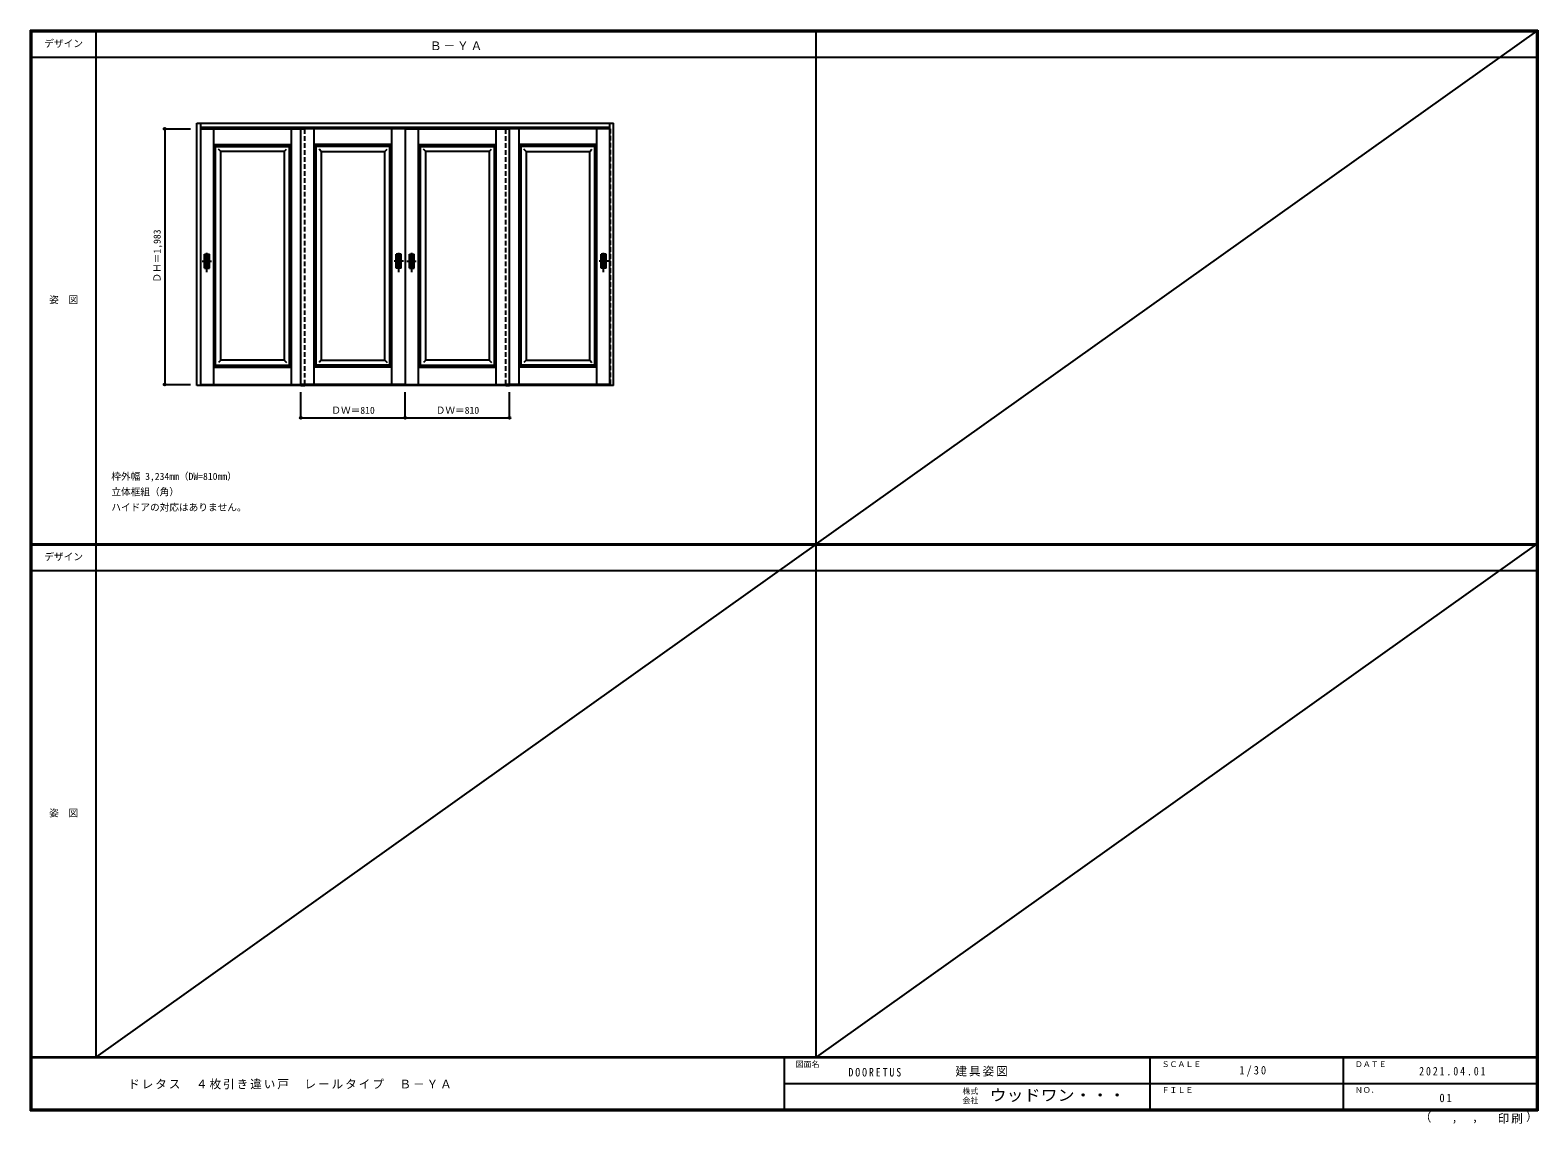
# Model space of a CAD drawing. Units: millimetres, scale not verified. Extents: x -6000 to 5700, y -4307 to 4175.
import ezdxf
from ezdxf.enums import TextEntityAlignment as Align

# ---------------------------------------------------------------- set-up
doc = ezdxf.new("R2010")
doc.units = ezdxf.units.MM
doc.header["$LTSCALE"] = 30
doc.header["$PDMODE"] = 32
doc.header["$PDSIZE"] = 15
doc.linetypes.add('CHAIN1', pattern=[8, 5, -1, 1, -1])
doc.linetypes.add('DASHED1', pattern=[1.8, 1.2, -0.6])
for name, color, linetype in [('0-2_扉', 7, 'Continuous'), ('0-4_枠', 3, 'Continuous'), ('0-6_引手', 7, 'Continuous'), ('0-A_文字', 7, 'Continuous'), ('0-B_寸法', 7, 'Continuous'), ('F-1_枠', 6, 'Continuous'), ('F-A_文字', 7, 'Continuous')]:
    doc.layers.add(name, color=color, linetype=linetype)
doc.styles.add('ＭＳ ゴシック', font='')
doc.styles.get('ＭＳ ゴシック').set_extended_font_data('MS Gothic')

msp = doc.modelspace()

# ---------------------------------------------------------------- linework, layer by layer
at = {"layer": '0-2_扉'}
for p, q in [((-4676.15, 3409), (-3869.15, 3409)), ((-4575.65, 1426), (-4575.65, 3409)), ((-3972.65, 1426), (-3972.65, 3409)), ((-3089.15, 3409), (-3899.15, 3409)), ((-3795.65, 1426), (-3795.65, 3409)), ((-3192.65, 1426), (-3192.65, 3409)), ((-3089.15, 3409), (-3089.15, 1426)), ((-3089.15, 3409), (-2279.15, 3409)), ((-3089.15, 3409), (-3089.15, 1426)), ((-2985.65, 1426), (-2985.65, 3409)), ((-2382.65, 1426), (-2382.65, 3409)), ((-1502.15, 3409), (-2309.15, 3409)), ((-2205.65, 1426), (-2205.65, 3409)), ((-1602.65, 1426), (-1602.65, 3409)), ((-4575.65, 3289), (-4560.65, 3274)), ((-3192.65, 3289), (-3207.65, 3274)), ((-2985.65, 3289), (-2970.65, 3274)), ((-1602.65, 3289), (-1617.65, 3274)), ((-4560.65, 2360.24), (-4560.65, 3274)), ((-4560.65, 3274), (-3987.65, 3274)), ((-4520.61, 3234), (-4538.29, 3251.68)), ((-4027.65, 3234), (-4520.65, 3234)), ((-4520.65, 1616), (-4520.65, 3234)), ((-4027.65, 3234), (-4009.97, 3251.68)), ((-4027.65, 3234), (-4027.65, 1616)), ((-3987.65, 1576), (-3987.65, 3274)), ((-3207.65, 3274), (-3780.65, 3274)), ((-3780.65, 1576), (-3780.65, 3274)), ((-3740.65, 3234), (-3758.33, 3251.68)), ((-3740.65, 3234), (-3247.65, 3234)), ((-3740.65, 3234), (-3740.65, 1616)), ((-3247.69, 3234), (-3230.01, 3251.68)), ((-3247.65, 1616), (-3247.65, 3234)), ((-3207.65, 2360.24), (-3207.65, 3274)), ((-2970.65, 2360.24), (-2970.65, 3274)), ((-2970.65, 3274), (-2397.65, 3274)), ((-2930.61, 3234), (-2948.29, 3251.68)), ((-2437.65, 3234), (-2930.65, 3234)), ((-2930.65, 1616), (-2930.65, 3234)), ((-2437.65, 3234), (-2419.97, 3251.68)), ((-2437.65, 3234), (-2437.65, 1616)), ((-2397.65, 1576), (-2397.65, 3274)), ((-1617.65, 3274), (-2190.65, 3274)), ((-2190.65, 1576), (-2190.65, 3274)), ((-2150.65, 3234), (-2168.33, 3251.68)), ((-2150.65, 3234), (-1657.65, 3234)), ((-2150.65, 3234), (-2150.65, 1616)), ((-1657.69, 3234), (-1640.01, 3251.68)), ((-1657.65, 1616), (-1657.65, 3234)), ((-1617.65, 2360.24), (-1617.65, 3274)), ((-4560.46, 3091), (-4560.65, 3091)), ((-3207.84, 3091), (-3207.65, 3091)), ((-2970.46, 3091), (-2970.65, 3091)), ((-1617.84, 3091), (-1617.65, 3091)), ((-4560.65, 1576), (-4560.65, 2371.05)), ((-3207.65, 1576), (-3207.65, 2371.05)), ((-2970.65, 1576), (-2970.65, 2371.05)), ((-1617.65, 1576), (-1617.65, 2371.05)), ((-4560.65, 1576), (-4575.65, 1561)), ((-4575.65, 1561), (-3972.65, 1561)), ((-4520.65, 1616), (-4538.33, 1598.32)), ((-4520.65, 1616), (-4520.65, 1617.43)), ((-4027.65, 1616), (-4520.65, 1616)), ((-4027.65, 1616), (-4009.97, 1598.32)), ((-3192.65, 1561), (-3795.65, 1561)), ((-3740.65, 1616), (-3758.33, 1598.32)), ((-3740.65, 1616), (-3247.65, 1616)), ((-3247.65, 1616), (-3247.65, 1617.43)), ((-3247.65, 1616), (-3229.97, 1598.32)), ((-3207.65, 1576), (-3192.65, 1561)), ((-2970.65, 1576), (-2985.65, 1561)), ((-2985.65, 1561), (-2382.65, 1561)), ((-2930.65, 1616), (-2948.33, 1598.32)), ((-2930.65, 1616), (-2930.65, 1617.43)), ((-2437.65, 1616), (-2930.65, 1616)), ((-2437.65, 1616), (-2419.97, 1598.32)), ((-1602.65, 1561), (-2205.65, 1561)), ((-2150.65, 1616), (-2168.33, 1598.32)), ((-2150.65, 1616), (-1657.65, 1616)), ((-1657.65, 1616), (-1657.65, 1617.43)), ((-1657.65, 1616), (-1639.97, 1598.32)), ((-1617.65, 1576), (-1602.65, 1561)), ((-4676.15, 1426), (-3869.15, 1426)), ((-1502.15, 1426), (-2309.15, 1426))]:
    msp.add_line(p, q, dxfattribs=at)
at = {"layer": '0-2_扉', "color": 4, "linetype": 'DASHED1'}
msp.add_line((-3089.15, 3409), (-3089.15, 3405), dxfattribs=at)
msp.add_line((-3089.15, 3409), (-3089.15, 3405), dxfattribs=at)
at = {"layer": '0-2_扉'}
for points in [[(-3089.15, 1426), (-3899.15, 1426), (-3899.15, 3409)], [(-3089.15, 1426), (-2279.15, 1426), (-2279.15, 3409)], [(-4575.65, 3289), (-3972.65, 3289), (-3987.65, 3274)], [(-3192.65, 3289), (-3795.65, 3289), (-3780.65, 3274)], [(-2985.65, 3289), (-2382.65, 3289), (-2397.65, 3274)], [(-1602.65, 3289), (-2205.65, 3289), (-2190.65, 3274)], [(-4560.65, 1576), (-3987.65, 1576), (-3972.65, 1561)], [(-3207.65, 1576), (-3780.65, 1576), (-3795.65, 1561)], [(-2970.65, 1576), (-2397.65, 1576), (-2382.65, 1561)], [(-1617.65, 1576), (-2190.65, 1576), (-2205.65, 1561)]]:
    msp.add_lwpolyline(points, dxfattribs=at)
at = {"layer": '0-4_枠'}
for p, q in [((-4706.15, 1418), (-4706.15, 3453)), ((-4706.15, 3453), (-1472.15, 3453)), ((-4676.15, 1418), (-4676.15, 3453)), ((-4676.15, 3423), (-1502.15, 3423)), ((-1502.15, 1418), (-1502.15, 3453)), ((-1472.15, 1418), (-1472.15, 3453)), ((-4676.15, 1418), (-4706.15, 1418)), ((-1502.15, 1421), (-4676.15, 1421)), ((-1502.15, 1418), (-4676.15, 1418)), ((-3899.15, 1418), (-3869.15, 1418)), ((-2309.15, 1418), (-2279.15, 1418)), ((-1472.15, 1418), (-1502.15, 1418))]:
    msp.add_line(p, q, dxfattribs=at)
at = {"layer": '0-4_枠', "color": 4, "linetype": 'DASHED1'}
for p, q in [((-4679.15, 3409), (-4679.15, 1426)), ((-4676.15, 3409), (-4679.15, 3409)), ((-3869.15, 1426), (-3869.15, 3409)), ((-2309.15, 1426), (-2309.15, 3409)), ((-1502.15, 3409), (-1499.15, 3409)), ((-1499.15, 3409), (-1499.15, 1426)), ((-4676.15, 1426), (-4679.15, 1426)), ((-1502.15, 1426), (-1499.15, 1426))]:
    msp.add_line(p, q, dxfattribs=at)
at = {"layer": '0-6_引手', "linetype": 'CHAIN1'}
for p, q in [((-4628.15, 2298.27), (-4628.15, 2469.12)), ((-3140.15, 2298.27), (-3140.15, 2469.12)), ((-3038.15, 2298.27), (-3038.15, 2469.12)), ((-1550.15, 2298.27), (-1550.15, 2469.12)), ((-4666.22, 2383.5), (-4593.71, 2383.5)), ((-3102.08, 2383.5), (-3174.59, 2383.5)), ((-3076.22, 2383.5), (-3003.71, 2383.5)), ((-1512.08, 2383.5), (-1584.59, 2383.5))]:
    msp.add_line(p, q, dxfattribs=at)
at = {"layer": '0-6_引手'}
for p, q in [((-4647.15, 2438.5), (-4609.15, 2438.5)), ((-4647.15, 2328.5), (-4647.15, 2438.5)), ((-4640.65, 2422.5), (-4615.65, 2422.5)), ((-4640.65, 2344.5), (-4640.65, 2422.5)), ((-4640.65, 2344.5), (-4615.65, 2344.5)), ((-4615.65, 2344.5), (-4615.65, 2422.5)), ((-4609.15, 2328.5), (-4609.15, 2438.5)), ((-3121.15, 2438.5), (-3159.15, 2438.5)), ((-3159.15, 2328.5), (-3159.15, 2438.5)), ((-3127.65, 2422.5), (-3152.65, 2422.5)), ((-3152.65, 2344.5), (-3152.65, 2422.5)), ((-3127.65, 2344.5), (-3152.65, 2344.5)), ((-3127.65, 2344.5), (-3127.65, 2422.5)), ((-3121.15, 2328.5), (-3121.15, 2438.5)), ((-3057.15, 2438.5), (-3019.15, 2438.5)), ((-3057.15, 2328.5), (-3057.15, 2438.5)), ((-3050.65, 2422.5), (-3025.65, 2422.5)), ((-3050.65, 2344.5), (-3050.65, 2422.5)), ((-3050.65, 2344.5), (-3025.65, 2344.5)), ((-3025.65, 2344.5), (-3025.65, 2422.5)), ((-3019.15, 2328.5), (-3019.15, 2438.5)), ((-1531.15, 2438.5), (-1569.15, 2438.5)), ((-1569.15, 2328.5), (-1569.15, 2438.5)), ((-1537.65, 2422.5), (-1562.65, 2422.5)), ((-1562.65, 2344.5), (-1562.65, 2422.5)), ((-1537.65, 2344.5), (-1562.65, 2344.5)), ((-1537.65, 2344.5), (-1537.65, 2422.5)), ((-1531.15, 2328.5), (-1531.15, 2438.5)), ((-4647.15, 2328.5), (-4609.15, 2328.5)), ((-3121.15, 2328.5), (-3159.15, 2328.5)), ((-3057.15, 2328.5), (-3019.15, 2328.5)), ((-1531.15, 2328.5), (-1569.15, 2328.5))]:
    msp.add_line(p, q, dxfattribs=at)
at = {"layer": '0-6_引手', "linetype": 'DASHED1'}
for p, q in [((-4612.15, 2332.5), (-4612.15, 2434.5)), ((-3156.15, 2332.5), (-3156.15, 2434.5)), ((-3022.15, 2332.5), (-3022.15, 2434.5)), ((-1566.15, 2332.5), (-1566.15, 2434.5)), ((-4644.15, 2332.5), (-4612.15, 2332.5)), ((-3124.15, 2332.5), (-3156.15, 2332.5)), ((-3054.15, 2332.5), (-3022.15, 2332.5)), ((-1534.15, 2332.5), (-1566.15, 2332.5))]:
    msp.add_line(p, q, dxfattribs=at)
for points in [[(-4644.15, 2332.5), (-4644.15, 2434.5), (-4612.15, 2434.5)], [(-3124.15, 2332.5), (-3124.15, 2434.5), (-3156.15, 2434.5)], [(-3054.15, 2332.5), (-3054.15, 2434.5), (-3022.15, 2434.5)], [(-1534.15, 2332.5), (-1534.15, 2434.5), (-1566.15, 2434.5)]]:
    msp.add_lwpolyline(points, dxfattribs=at)
at = {"layer": '0-B_寸法', "color": 4}
for p, q in [((-4956.15, 3409), (-4756.15, 3409)), ((-4956.15, 3409), (-4956.15, 1426)), ((-4956.15, 1426), (-4756.15, 1426)), ((-3899.15, 1168), (-3899.15, 1368)), ((-3089.15, 1168), (-3089.15, 1368)), ((-2279.15, 1168), (-2279.15, 1368)), ((-3899.15, 1168), (-2279.15, 1168))]:
    msp.add_line(p, q, dxfattribs=at)
at = {"layer": '0-B_寸法'}
for p in [(-4956.15, 3409), (-4956.15, 1426), (-3899.15, 1168), (-3089.15, 1168), (-2279.15, 1168)]:
    msp.add_point(p, dxfattribs=at)
at = {"layer": 'F-1_枠'}
for p, q in [((-6000, 4175), (5700, 4175)), ((-6000, 4175), (-6000, -4205)), ((-6000, 4170), (5700, 4170)), ((-6000, 4165), (5700, 4165)), ((-5995, 4175), (-5995, -4205)), ((-5990, 4175), (-5990, -4205)), ((-5490, 4175), (-5490, -3790)), ((100, -3790), (100, 4175)), ((5690, 4175), (5690, -4205)), ((5695, 4175), (5695, -4205)), ((5700, 4175), (5700, -4205)), ((-6000, 3965), (5700, 3965)), ((-6000, 190.5), (5700, 190.5)), ((-6000, 187.5), (5700, 187.5)), ((-6000, 184.5), (5700, 184.5)), ((-6000, -15.5), (5700, -15.5)), ((5700, -3790), (-6000, -3790)), ((5700, -3795), (-6000, -3795)), ((-150, -3795), (-150, -4195)), ((2690, -3795), (2690, -4195)), ((4190, -3795), (4190, -4195)), ((-150, -3995), (5690, -3995.01)), ((5700, -4195), (-6000, -4195)), ((5700, -4200), (-6000, -4200)), ((5700, -4205), (-6000, -4205))]:
    msp.add_line(p, q, dxfattribs=at)
at = {"layer": 'F-A_文字'}
for p, q in [((5690, 4168), (100, 190.5)), ((100, 187.5), (-5490, -3790)), ((5690, 187.5), (100, -3790))]:
    msp.add_line(p, q, dxfattribs=at)

# ---------------------------------------------------------------- texts
at = {"layer": '0-A_文字', "style": 'ＭＳ ゴシック'}
for s, p in [('枠外幅 3,234mm（DW=810mm）', (-5370, 670.5)), ('立体框組（角）', (-5370, 550.5)), ('ハイドアの対応はありません。', (-5370, 430.5))]:
    msp.add_text(s, height=54.99, dxfattribs=at).set_placement(p, align=Align.BOTTOM_LEFT)
at = {"layer": '0-A_文字', "insert": (-2897.5, 4020), "char_height": 65.98, "attachment_point": 7, "style": 'ＭＳ ゴシック'}
msp.add_mtext('\\T1.17;Ｂ－ＹＡ', dxfattribs=at)
at = {"layer": '0-B_寸法', "style": 'ＭＳ ゴシック'}
msp.add_text('ＤＨ＝1,983', height=54.99, rotation=90, dxfattribs=at).set_placement((-4971.15, 2217.25), align=Align.BOTTOM_LEFT)
for p in [(-3662.9, 1183), (-2852.9, 1183)]:
    msp.add_text('ＤＷ＝810', height=54.99, dxfattribs=at).set_placement(p, align=Align.BOTTOM_LEFT)
at = {"layer": 'F-A_文字', "style": 'ＭＳ ゴシック'}
for s, height, p in [('デザイン', 54.99, (-5890, 4027.5)), ('姿\u3000図', 54.99, (-5852.5, 2040.25)), ('デザイン', 54.99, (-5890, 47)), ('姿\u3000図', 54.99, (-5852.5, -1940.25)), ('図面名', 43.99, (-60, -3880)), ('ＳＣＡＬＥ', 43.99, (2780, -3880)), ('ＤＡＴＥ', 43.99, (4280, -3880)), ('株式', 43.99, (1235, -4089)), ('ＦＩＬＥ', 43.99, (2780, -4080)), ('ＮＯ．', 43.99, (4280, -4080)), ('会社', 43.99, (1235, -4161)), ('（', 65.98, (4784.03, -4308.31)), ('）', 65.98, (5608.4, -4304.13)), (',', 65.98, (5031.28, -4308.31)), (',', 65.98, (5190.2, -4305.53))]:
    msp.add_text(s, height=height, dxfattribs=at).set_placement(p, align=Align.BOTTOM_LEFT)
at = {"layer": 'F-A_文字', "style": 'ＭＳ ゴシック', "width": 1.1}
msp.add_text('ウッドワン・・・', height=87.98, dxfattribs=at).set_placement((1445, -4155), align=Align.BOTTOM_LEFT)
at = {"layer": 'F-A_文字', "char_height": 65.98, "attachment_point": 7, "style": 'ＭＳ ゴシック'}
for s, insert in [('\\T1.17;建具姿図', (1180.42, -3940)), ('\\T1.38;\\W0.9;1/30', (3383.75, -3940)), ('\\T1.17;ドレタス\u3000４枚引き違い戸\u3000レールタイプ\u3000Ｂ－ＹＡ', (-5240, -4040)), ('\\T1.39;\\W0.85;DOORETUS', (350, -3940.79)), ('\\T1.39;\\W0.85;2021.04.01', (4778.75, -3932.5)), ('\\T1.36;\\W0.9;01', (4936.25, -4140)), ('\\T1.17;印刷', (5388.15, -4306.92))]:
    msp.add_mtext(s, dxfattribs=dict(at, insert=insert))

doc.saveas('drawing.dxf')
